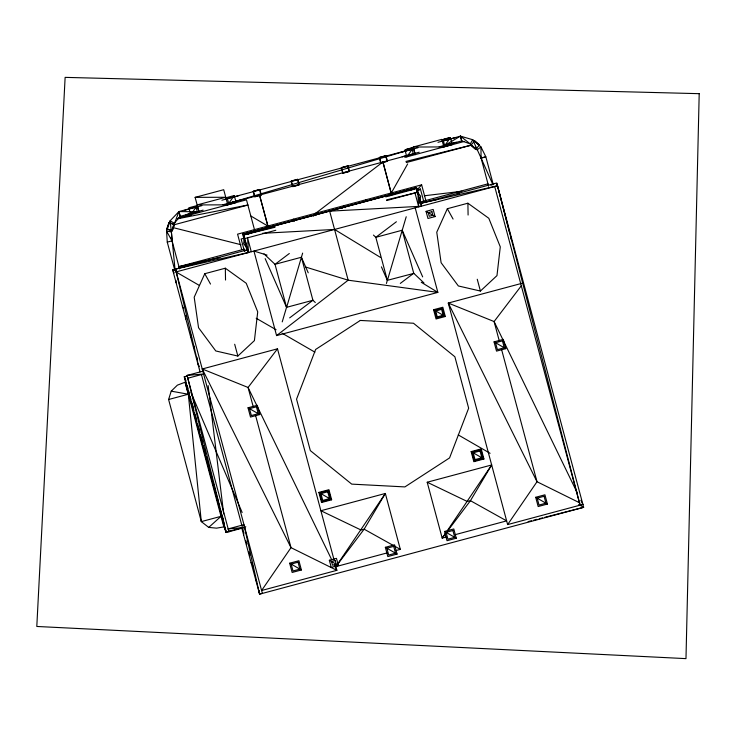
<?xml version="1.0" encoding="UTF-8"?>
<svg xmlns="http://www.w3.org/2000/svg" width="736" height="736" viewBox="0 0 736 736"><rect width="100%" height="100%" fill="white"/><g stroke="black" fill="none" stroke-linecap="round" stroke-linejoin="round"><path stroke-width="1.1" d="M244.177 239.596L243.644 243.653L246.137 246.91M420.1 200.293L420.633 196.227L418.14 192.979M302.643 253.101L286.58 307.473L275.016 264.316L264.003 253.892M406.217 216.743L387.375 280.462L375.811 237.305L373.456 235.078M282.228 321.88L286.543 307.344L265.162 258.621M386.418 283.452L387.338 280.333L381.423 266.855M168.599 399.51L171.221 391.156L177.385 385.149L185.104 382.223L223.854 526.902L216.586 528.154L208.73 527.408L201.314 521.612L168.599 399.51L188.306 394.229L185.104 382.223M174.726 269.965L167.265 242.135L172.022 240.847L171.387 231.822L174.303 223.256L180.21 216.338L197.294 211.756L196.015 207L178.931 211.572L171.387 231.822L175.067 269.891M204.774 273.709L194.194 297.215L198.545 327.722L215.786 350.962L237.848 356.049L254.408 340.612L257.72 311.871L246.238 283.277L225.326 268.208L204.774 273.709L210.505 284.059M447.341 208.711L436.761 232.217L441.112 262.724L458.353 285.964L480.415 291.051L496.975 275.614L500.287 246.873L488.805 218.279L467.894 203.21L447.341 208.711L453.072 219.061M391.322 192.961L407.661 163.926M446.559 536.976L442.189 538.145L427.202 482.236L491.657 464.968L470.451 500.692L447.7 530.84M313.527 216.163L315.339 213.32L315.928 215.519M364.9 201.609L366.105 199.723M491.657 464.968L447.35 530.638M523.526 282.882L448.27 303.048L507.638 524.584L537.013 481.73L501.501 349.168M387.219 552.883L335.864 566.637L385.342 493.46L400.329 549.369L395.959 550.537M445.409 533.453L442.189 538.145L445.63 533.582M197.239 205.537L190.707 214.802L188.83 207.791L197.239 205.537L199.116 212.548M234.269 195.537L227.737 204.801L236.146 202.547L234.269 195.537L225.86 197.791M413.347 147.632L406.815 156.897L404.938 149.886L413.347 147.632L415.224 154.643M450.377 137.632L443.845 146.896L452.254 144.642L450.377 137.632L441.968 139.886M389.123 195.739L391.166 193.007M335.864 566.637L364.136 529.184L385.342 493.46L320.887 510.729L361.036 530.012L364.136 529.184L400.329 549.369M334.107 560.059L277.5 348.809L248.069 387.467L253.101 406.254M521.474 285.586L494.095 321.549L499.422 341.43M292.376 220.883L293.747 219.107L294.345 221.306M342.277 208.095L344.512 205.51L345.11 207.699M475.668 149.417L479.504 144.992L474.72 140.824L470.874 145.25L475.668 149.417L475.428 147.264M264.914 229.402L267.95 226.016M425.758 200.21L421.636 184.837L417.082 189.916L420.412 189.014L423.789 201.6L419.437 202.768M208.73 527.408L221.021 516.332L201.314 521.612L188.306 394.229L171.221 391.156M245.364 250.866L247.048 249.412M417.045 191.912L420.412 189.014M267.076 255.116L253.929 251.05L276.58 335.598L348.165 280.195L437.856 292.385L415.196 207.837M314.833 213.937L382.849 162.04L391.754 195.196L383.033 162.021M289.331 253.497L275.016 264.325L301.401 257.25L308.228 272.798M396.4 221.748L375.811 237.314L402.206 230.239L422.676 276.892M289.662 317.869L312.929 300.27L315.293 302.505M400.31 283.415L413.733 273.258L423.954 282.955M360.3 320.454L315.634 349.453L296.553 399.17L310.334 450.607L351.716 484.122L404.901 486.91L449.567 457.912L468.648 408.186L454.866 356.748L413.476 323.233L360.3 320.445M443.357 140.723L444.636 145.489L460.442 136.142L472.724 139.72L480.967 146.942L485.824 156.768L481.059 158.038L472.724 139.72L470.286 143.934L477.103 149.905L480.967 146.942L481.059 158.038M183.485 267.426L185.5 266.386M457.139 194.102L459.154 193.062M490.949 185.288L493.976 183.733M409.75 190.458L415.104 188.398M228.666 203.357L412.068 149.104L413.347 153.87L228.666 203.357L227.387 198.591L412.068 149.104M195.123 197.358L223.707 189.704L227.764 204.838L197.147 204.93L225.731 197.266L195.123 197.358L199.171 212.492M413.246 147.025L441.83 139.362L443.854 146.933L413.246 147.025L415.27 154.588M406.254 149.325L411.829 147.835M443.56 139.251L448.923 137.816M443.146 140.926L460.442 136.142L470.286 143.934L461.72 140.907L444.636 145.489M184.846 210.211L201.903 205.638M221.876 200.21L238.933 195.647M400.954 152.306L418.011 147.734M437.984 142.306L455.041 137.733M186.042 214.7L203.099 210.128M223.072 204.7L240.129 200.128M402.15 156.796L419.207 152.223M439.18 146.795L456.237 142.223M178.397 218.058L246.477 199.815L254.435 229.476M404.837 157.384L464.6 141.376M173.199 225.023L247.885 205.04M406.226 162.582L471.693 145.066M421.636 184.837L237.572 234.158L241.693 249.532M416.18 187.984L243.156 234.352L248.05 252.632M251.28 251.721L247.563 237.838L248.483 252.466L243.772 234.922L274.832 226.596M385.747 196.88L416.797 188.554M244.416 238.124L241.15 238.998L244.527 251.592M244.757 238.584L275.816 230.267M386.731 200.542L417.781 192.225L386.547 199.888M179.409 268.769L178.839 266.671L244.352 249.118M421.82 201.563L487.968 183.834L488.529 185.941M421.562 206.135L420.808 203.329L496.754 182.979L497.508 185.785L176.235 271.869L175.481 269.072L248.851 252.411L248.096 249.614L172.62 269.919L174.202 272.927M172.813 270.333L175.619 269.578L262.356 593.308L259.56 594.062L241.647 527.546M175.784 269.956L173.576 270.554L175.794 269.983M426.052 211.361L433.173 209.456L435.077 216.577L427.966 218.482L426.052 211.361L435.077 216.577M286.543 307.344L312.929 300.27M387.338 280.333L413.761 273.396L402.196 230.239M276.58 335.598L437.856 292.385L421.286 282.293M335.671 565.91L336.858 570.336L290.996 547.648L202.253 368.975L277.5 348.809M228.951 531.742L187.073 375.415L202.851 371.211M433.568 309.727L442.824 307.243L445.298 316.498L436.052 318.973L433.568 309.727L445.298 316.498M245.778 526.755L225.888 532.082L184.285 376.795L187.597 375.903M187.827 378.221L203.513 374.017L187.073 375.415M248.023 407.79L257.269 405.315L259.753 414.561L250.498 417.045L248.023 407.79L259.753 414.561M494.049 341.872L503.295 339.388L505.77 348.643L496.524 351.118L494.049 341.872L505.77 348.643M318.854 492.402L328.937 489.707L331.642 499.79L321.558 502.495L318.854 492.402L331.642 499.79M471.141 451.6L481.224 448.896L483.929 458.988L473.837 461.693L471.141 451.6L483.929 458.988M228.951 531.696L228.197 528.899L243.92 524.685L259.56 594.062M184.405 376.694L226.154 532.496L244.665 527.482L228.197 528.899M289.662 563.206L298.917 560.731L301.392 569.977L292.146 572.452L289.662 563.206L301.392 569.977M535.688 497.288L544.934 494.804L547.418 504.05L538.172 506.534L535.688 497.288L547.418 504.05M329.342 560.271L336.462 558.366L338.367 565.487L331.255 567.392L329.342 560.271L338.367 565.487M385.342 547.317L394.588 544.842L397.063 554.088L387.817 556.572L385.342 547.317L397.063 554.088M444.553 531.456L453.799 528.972L456.274 538.228L447.028 540.702L444.553 531.456L456.274 538.228M455.299 534.64L506.644 520.876L470.451 500.692L467.351 501.52L427.202 482.236M494.702 186.53L580.051 505.052L582.857 504.307M507.638 524.584L582.884 504.418L580.879 500.287M260.24 593.989L583.666 507.325L497.002 183.89L508.438 228.335M528.117 521.612L531.447 520.757M533.674 520.186L537.004 519.331M539.23 518.76L542.561 517.896M544.778 517.325L583.666 507.325L578.689 504.445M179.096 218.012L191.323 214.967M405.922 161.432L471.518 145.066M243.772 234.922L275.006 227.258M420.808 203.329L497.508 185.785M419.906 203.256L436.65 199.576M178.839 266.671L219.926 257.618M177.413 218.813L247.866 205.013M244.453 233.919L242.696 234.214L247.075 250.553L245.852 242.788M246.551 233.809L243.156 234.352L248.869 234.039M424.249 195.776L461.812 191.286M421.075 206.264L329.664 211.168L348.165 280.195L305.431 266.975M262.577 233.312L334.567 229.448L380.365 257.352M176.06 269.661L172.656 269.827L200.045 371.956L175.619 269.578M197.294 211.756L178.931 211.572L170.09 220.818L166.566 231.205L167.265 242.135M172.62 227.498L241.031 244.738M202.253 368.975L248.069 387.467L331.844 560.004M579.83 502.909L537.013 481.73L448.27 303.048L494.095 321.549L577.364 493.056M174.303 223.238L170.09 220.809L171.387 231.822L166.566 231.187L172.022 240.847M175.564 271.704L199.456 285.494M256.192 318.256L276.101 329.746M282.072 333.196L314.916 352.158M458.252 434.912L490.102 453.302M251.031 216.099L267.84 226.053L259.541 195.114M474.407 140.751L479.624 145.36M470.755 144.882L475.971 149.491M197.662 363.409L199.254 366.418M251.022 562.543L252.08 564.558M255.65 579.812L256.708 581.826M182.344 306.222L183.402 308.237M334.356 565.174L336.858 570.336L261.611 590.502L290.996 547.648L255.475 415.086M492.964 184.773L481.086 158.12L485.843 156.842L493.286 184.607M184.285 376.795L185.996 380.816M191.01 392.573L242.153 512.486M480.507 155.802L488.52 185.886M477.25 279.248L480.415 291.051M421.516 206.098L416.502 187.643L242.696 234.214L416.502 187.643L417.202 192.078M417.045 191.213L417.91 194.442M418.48 196.586L420.21 203.044M414.994 192.97L418.72 206.853L417.8 192.225M301.401 257.25L312.966 300.408M259.541 195.086L268.539 228.215M234.683 344.246L237.848 356.049M171.184 237.498L179.483 268.686M190.79 334.797L191.682 338.118M193.752 345.874L194.644 349.195M196.724 356.951L197.616 360.272M201.471 374.67L243.91 533.066M245.99 540.822L246.882 544.143M248.961 551.899L249.854 555.22M251.924 562.976L252.816 566.297M187.119 385.296L188.011 388.608M188.6 390.816L189.483 394.128M190.081 396.336L190.964 399.648M191.562 401.856L193.927 410.688M194.516 412.896L196.88 421.728M198.067 426.144L198.95 429.456M201.02 437.184L201.912 440.496M203.982 448.224L204.866 451.536M206.936 459.264L207.828 462.576M209.898 470.304L210.781 473.616M211.379 475.824L212.262 479.136M212.851 481.344L213.744 484.656M214.332 486.864L215.225 490.176M215.814 492.384L216.697 495.696M217.295 497.904L218.178 501.216M218.767 503.424L219.659 506.736M220.248 508.944L221.14 512.256M221.729 514.464L224.094 523.287M192.225 403.917L193.099 407.229M195.132 414.966L195.997 418.278M197.45 423.807L199.778 432.648M200.358 434.856L202.676 443.688M203.256 445.906L205.574 454.738M206.154 456.955L225.888 532.082L225.345 527.537M497.508 185.785L580.051 505.052M509.018 230.552L509.873 233.892M510.444 236.109L511.299 239.439M187.211 375.94L226.154 532.496M222.557 516.681L223.854 526.902M208.159 385.636L223.689 513.921M259.008 590.382L259.09 592.655M243.57 532.763L243.653 535.035M190.624 335.193L190.716 337.465M185.656 315.661L185.785 319.065M175.968 280.48L176.051 282.753M467.894 203.21L468.096 215.041M225.326 268.208L225.529 280.039M699.2 93.674L685.98 658.628L36.8 626.465L65.127 77.372L699.2 93.674M169.133 222.566L166.916 229.163L172.15 230.92L174.358 224.314L169.133 222.566M168.903 222.787L166.833 228.786L172.38 230.69L174.441 224.692L168.903 222.787M259.55 189.502L253.414 191.139L254.932 196.806L261.068 195.16L259.55 189.502M297.482 179.336L291.346 180.982L292.864 186.64L299 184.994L297.482 179.336M347.659 165.894L341.532 167.532L343.05 173.19L349.177 171.552L347.659 165.885M385.636 155.71L379.509 157.357L381.027 163.015L387.154 161.377L385.636 155.71M259.891 189.584L253.166 191.388L254.592 196.714L261.317 194.911L259.891 189.584M297.822 179.428L291.097 181.231L292.523 186.548L299.248 184.745L297.822 179.428M347.999 165.977L341.274 167.78L342.7 173.107L349.434 171.304L347.999 165.977M385.977 155.802L379.252 157.605L380.678 162.932L387.403 161.129L385.977 155.802M431.903 211.664L428.26 212.64L429.235 216.283L432.878 215.308L431.903 211.664M442.106 308.494L434.82 310.445L436.77 317.731L444.056 315.781L442.106 308.494M441.609 309.35L435.675 310.942L437.267 316.876L443.201 315.284L441.609 309.35M256.413 406.796L249.504 408.646L251.353 415.555L258.272 413.706L256.413 406.796M502.44 340.878L495.53 342.728L497.38 349.637L504.289 347.788L502.44 340.878M328.504 490.461L319.608 492.844L321.991 501.731L330.887 499.358L328.504 490.461M480.783 449.659L471.896 452.042L474.278 460.929L483.166 458.546L480.783 449.659M327.741 491.777L320.924 493.598L322.754 500.425L329.572 498.594L327.741 491.777M480.028 450.975L473.211 452.796L475.033 459.614L481.859 457.792L480.028 450.975M298.062 562.212L291.143 564.061L293.002 570.97L299.911 569.121L298.062 562.212M544.079 496.285L537.17 498.143L539.028 505.052L545.937 503.194L544.079 496.285M335.193 560.565L331.55 561.54L332.525 565.184L336.168 564.208L335.193 560.565M393.696 546.379L386.878 548.21L388.7 555.027L395.526 553.205L393.696 546.379M452.907 530.518L446.09 532.34L447.92 539.166L454.738 537.335L452.907 530.518M180.21 216.338L178.922 211.563L180.21 216.338M461.72 140.907L460.442 136.142L461.72 140.907"/></g></svg>
